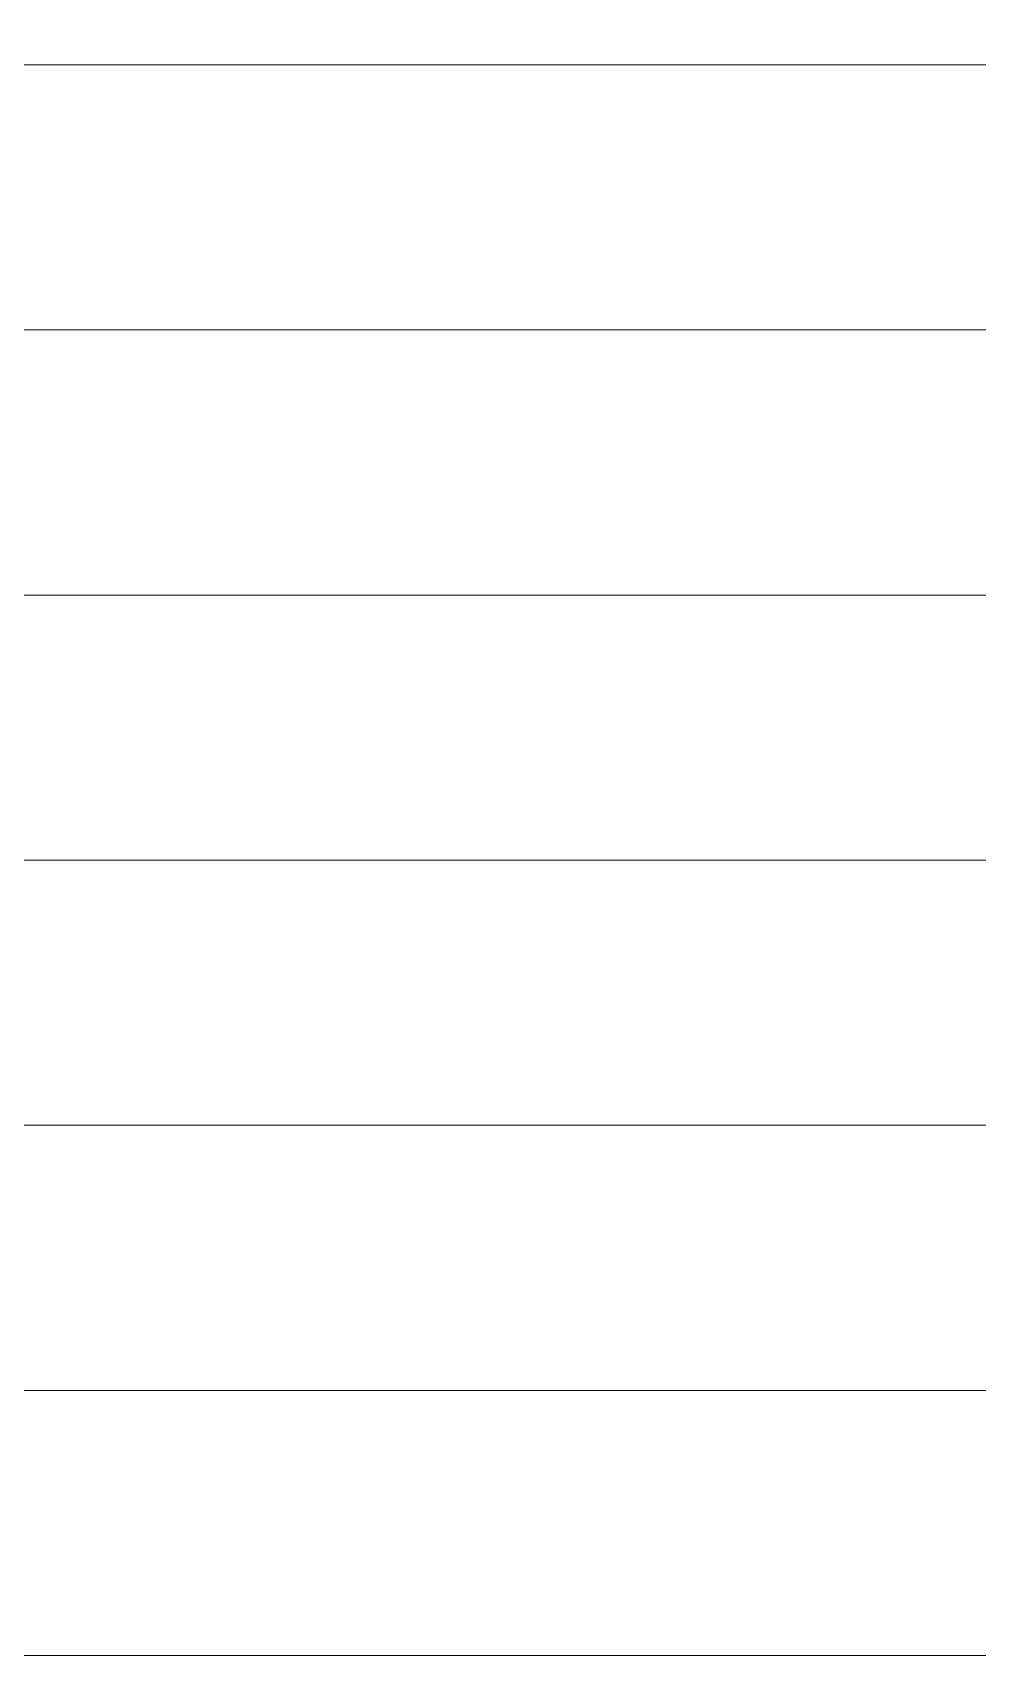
# Model space of a CAD drawing. Header units: millimetres. Extents: x 1982 to 10001982, y -1005230 to 4320529.
# Drawn here: x 2635845 to 2637627, y 1123450 to 1126511 of the extents above; entities that cross this region are included whole.
import ezdxf

# ---------------------------------------------------------------- set-up
doc = ezdxf.new("R2010")
doc.units = ezdxf.units.MM
doc.layers.add('Level 63', color=7, linetype='Continuous', lineweight=0)

msp = doc.modelspace()

# ---------------------------------------------------------------- linework, layer by layer
at = {"layer": 'Level 63', "color": 7, "linetype": 'Continuous', "lineweight": 0}
for p, q in [((2633771.797, 1126450.016), (2640271.797, 1126450.016)), ((2633771.797, 1125950.016), (2640271.797, 1125950.016)), ((2633771.797, 1125450.016), (2640271.797, 1125450.016)), ((2633771.797, 1124950.016), (2640271.797, 1124950.016)), ((2633771.797, 1124450.016), (2640271.797, 1124450.016))]:
    msp.add_line(p, q, dxfattribs=at)
at = {"layer": 'Level 63', "color": 7, "linetype": 'Continuous', "lineweight": 13}
for points in [[(2610721.797, 1123450.016), (2652771.797, 1123450.016), (2652771.797, 1182850.016), (2610721.797, 1182850.016)], [(2612721.797, 1123950.016), (2652271.797, 1123950.016), (2652271.797, 1182350.016), (2612721.797, 1182350.016)]]:
    msp.add_3dface(points, dxfattribs=at)

doc.saveas('drawing.dxf')
